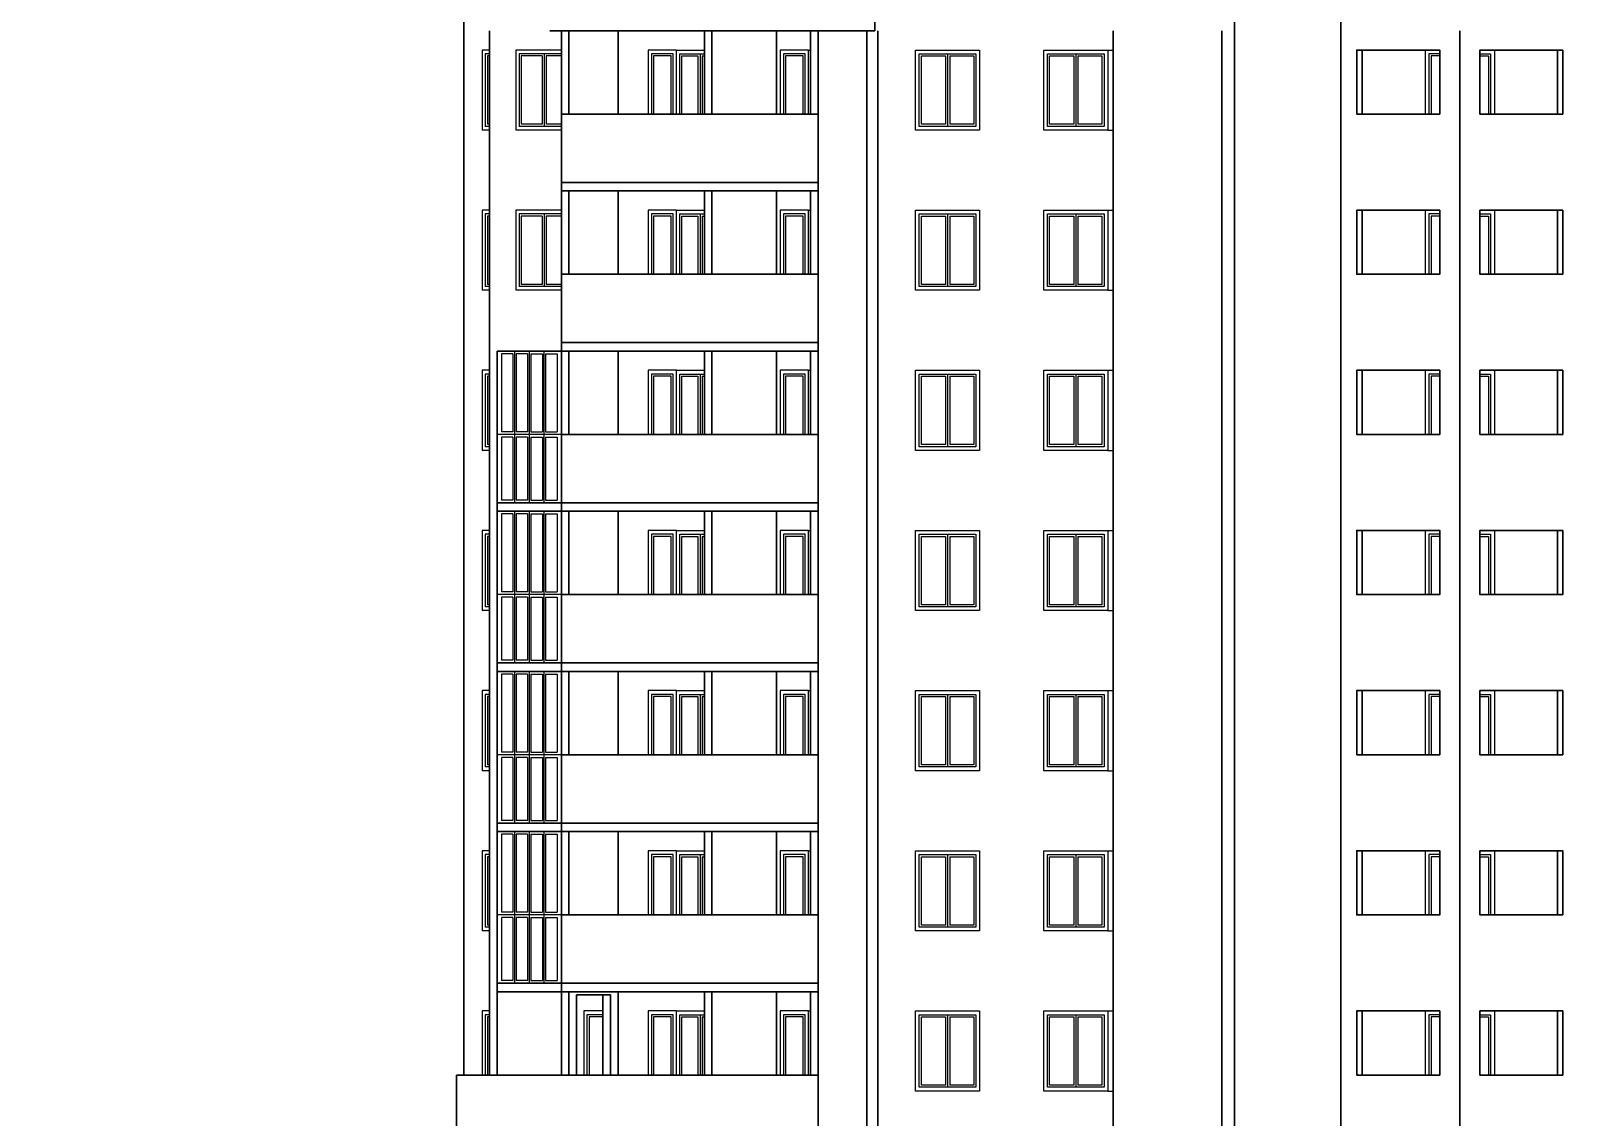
# Model space of a CAD drawing. Header units: inches. Extents: x -634 to 3638, y -6930911 to 5552.
# Drawn here: x 1222.21 to 1250.44, y 3496 to 3515.92 of the extents above; entities that cross this region are included whole.
import ezdxf

# ---------------------------------------------------------------- set-up
doc = ezdxf.new("R2010")
doc.units = ezdxf.units.IN
doc.header["$MEASUREMENT"] = 0
doc.linetypes.add('Dashed', pattern=[1128.888893, 564.444447, -564.444447])
for name, color, linetype, lineweight in [('ELEV', 134, 'Continuous', 18), ('фасады', 7, 'Continuous', 30), ('фасады2', 7, 'Continuous', 25)]:
    doc.layers.add(name, color=color, linetype=linetype, lineweight=lineweight)

msp = doc.modelspace()

# ---------------------------------------------------------------- hatches: boundary and pattern name
at = {"layer": 'ELEV', "linetype": 'Continuous'}
h = msp.add_hatch(dxfattribs=at)
h.set_pattern_fill('ANSI31', color=256, scale=0.01044, style=0)
h.set_pattern_definition([(45, (1262.311104, 3366.587935), (-0.02343928418428, 0.02343928418428), [])])
edge = h.paths.add_edge_path()
edge.add_ellipse((1445.78234, 3471.96182), major_axis=(0, 6932302.83262), ratio=0.00000001506, start_angle=89.999976115149, end_angle=270.000023884851)
edge.add_line((1445.67794, 3474.85168), (1445.67794, 3528.48347))
edge.add_line((1445.67794, 3528.48347), (1445.88675, 3528.48347))
edge.add_line((1445.88675, 3528.48347), (1445.88675, 3474.85168))

# ---------------------------------------------------------------- linework, layer by layer
at = {"layer": 'фасады', "ltscale": 100}
for points in [[(1230.14894, 3519.38693), (1230.14894, 3512.98593)], [(1244.27043, 3517.97753), (1244.27043, 3515.92217)], [(1246.2209, 3517.97753), (1246.2209, 3515.92217)], [(1237.67794, 3516.48989), (1237.67795, 3515.92217)], [(1230.62017, 3515.92217), (1230.62017, 3512.98593)], [(1231.72715, 3515.92217), (1237.67795, 3515.92217)], [(1231.93657, 3515.92216), (1231.93657, 3512.98593)], [(1232.07501, 3515.92216), (1232.07502, 3514.39532)], [(1232.97454, 3515.92216), (1232.97455, 3514.39532)], [(1234.55675, 3515.92209), (1234.55675, 3514.39532)], [(1234.69519, 3515.92209), (1234.69519, 3514.39532)], [(1235.87881, 3515.92207), (1235.87881, 3514.39532)], [(1236.50088, 3515.92204), (1236.49919, 3514.39532)], [(1236.63949, 3515.92217), (1236.63949, 3512.98593)], [(1237.53731, 3515.92217), (1237.53731, 3512.98593)], [(1237.73295, 3515.92217), (1237.73295, 3512.98593)], [(1242.04921, 3515.92217), (1242.04921, 3512.98593)], [(1244.04273, 3515.92217), (1244.04273, 3512.98593)], [(1244.27043, 3515.92217), (1244.27043, 3512.98593)], [(1246.2209, 3515.92217), (1246.2209, 3512.98593)], [(1248.401, 3515.92217), (1248.401, 3512.98593)], [(1248.401, 3515.92217), (1248.401, 3512.98593)], [(1248.03339, 3514.39532), (1246.51361, 3514.39532), (1246.51361, 3515.56982), (1246.6117, 3515.56982), (1246.6117, 3514.39532), (1248.03339, 3514.39532), (1248.03339, 3515.56982), (1246.6117, 3515.56982)], [(1248.76862, 3514.39532), (1250.28839, 3514.39532), (1250.28839, 3515.56982), (1250.1903, 3515.56982), (1250.1903, 3514.39532), (1248.76862, 3514.39532), (1248.76862, 3515.56982), (1250.1903, 3515.56982)], [(1236.63949, 3514.39532), (1231.93657, 3514.39532)], [(1230.14894, 3512.98593), (1230.14894, 3510.04969)], [(1230.62017, 3512.98593), (1230.62017, 3510.04969)], [(1236.63949, 3513.14253), (1231.93657, 3513.14253)], [(1231.93657, 3512.98593), (1231.93657, 3510.04969)], [(1236.63949, 3512.98593), (1231.93657, 3512.98593)], [(1232.07502, 3512.98593), (1232.07502, 3511.45909)], [(1232.97455, 3512.98593), (1232.97455, 3511.45909)], [(1234.55675, 3512.98593), (1234.55675, 3511.45909)], [(1234.69519, 3512.98593), (1234.69519, 3511.45909)], [(1235.87881, 3512.98593), (1235.87881, 3511.45909)], [(1236.50105, 3512.98593), (1236.49919, 3511.45909)], [(1236.63949, 3512.98593), (1236.63949, 3510.04969)], [(1237.53731, 3512.98593), (1237.53731, 3510.04969)], [(1237.73295, 3512.98593), (1237.73295, 3510.04969)], [(1242.04921, 3512.98593), (1242.04921, 3510.04969)], [(1244.04273, 3512.98593), (1244.04273, 3510.04969)], [(1244.27043, 3512.98593), (1244.27043, 3510.04969)], [(1246.2209, 3512.98593), (1246.2209, 3510.04969)], [(1248.401, 3512.98593), (1248.401, 3510.04969)], [(1248.401, 3512.98593), (1248.401, 3510.04969)], [(1248.03339, 3511.45909), (1246.51361, 3511.45909), (1246.51361, 3512.63358), (1246.6117, 3512.63358), (1246.6117, 3511.45909), (1248.03339, 3511.45909), (1248.03339, 3512.63358), (1246.6117, 3512.63358)], [(1248.76862, 3511.45909), (1250.28839, 3511.45909), (1250.28839, 3512.63358), (1250.1903, 3512.63358), (1250.1903, 3511.45909), (1248.76862, 3511.45909), (1248.76862, 3512.63358), (1250.1903, 3512.63358)], [(1236.63949, 3511.45909), (1231.93657, 3511.45909)], [(1236.63949, 3510.20629), (1231.93657, 3510.20629)], [(1230.14894, 3510.04969), (1230.14894, 3507.11345)], [(1230.62017, 3510.04969), (1230.62017, 3507.11345)], [(1230.75861, 3510.04969), (1230.75861, 3507.11345)], [(1236.63949, 3510.04969), (1230.75861, 3510.04969)], [(1231.93657, 3510.04969), (1231.93657, 3507.11345)], [(1232.07502, 3510.04969), (1232.07502, 3508.52285)], [(1232.97455, 3510.04969), (1232.97455, 3508.52285)], [(1234.55675, 3510.04969), (1234.55675, 3508.52285)], [(1234.69519, 3510.04969), (1234.69519, 3508.52285)], [(1235.87881, 3510.04969), (1235.87881, 3508.52285)], [(1236.50105, 3510.04969), (1236.49919, 3508.52285)], [(1236.63949, 3510.04969), (1236.63949, 3507.11345)], [(1237.53731, 3510.04969), (1237.53731, 3507.11345)], [(1237.73295, 3510.04969), (1237.73295, 3507.11345)], [(1242.04921, 3510.04969), (1242.04921, 3507.11345)], [(1244.04273, 3510.04969), (1244.04273, 3507.11345)], [(1244.27043, 3510.04969), (1244.27043, 3507.11345)], [(1246.2209, 3510.04969), (1246.2209, 3507.11345)], [(1248.401, 3510.04969), (1248.401, 3507.11345)], [(1248.401, 3510.04969), (1248.401, 3507.11345)], [(1248.03339, 3508.52285), (1246.51361, 3508.52285), (1246.51361, 3509.69734), (1246.6117, 3509.69734), (1246.6117, 3508.52285), (1248.03339, 3508.52285), (1248.03339, 3509.69734), (1246.6117, 3509.69734)], [(1248.76862, 3508.52285), (1250.28839, 3508.52285), (1250.28839, 3509.69734), (1250.1903, 3509.69734), (1250.1903, 3508.52285), (1248.76862, 3508.52285), (1248.76862, 3509.69734), (1250.1903, 3509.69734)], [(1236.63949, 3508.52285), (1231.93657, 3508.52285)], [(1230.14894, 3507.11345), (1230.14894, 3504.17722)], [(1230.62017, 3507.11345), (1230.62017, 3504.17722)], [(1236.63949, 3507.27005), (1230.75861, 3507.27005)], [(1230.75861, 3507.11345), (1230.75861, 3504.17722)], [(1236.63949, 3507.11345), (1230.75861, 3507.11345)], [(1236.63949, 3507.11345), (1230.75861, 3507.11345)], [(1231.93657, 3507.11345), (1231.93657, 3504.17722)], [(1232.07502, 3507.11345), (1232.07502, 3505.58661)], [(1232.97455, 3507.11345), (1232.97455, 3505.58661)], [(1234.55675, 3507.11345), (1234.55675, 3505.58661)], [(1234.69519, 3507.11345), (1234.69519, 3505.58661)], [(1235.87881, 3507.11345), (1235.87881, 3505.58661)], [(1236.50105, 3507.11345), (1236.49919, 3505.58661)], [(1236.63949, 3507.11345), (1236.63949, 3504.17722)], [(1237.53731, 3507.11345), (1237.53731, 3504.17722)], [(1237.73295, 3507.11345), (1237.73295, 3504.17722)], [(1242.04921, 3507.11345), (1242.04921, 3504.17722)], [(1244.04273, 3507.11345), (1244.04273, 3504.17722)], [(1244.27043, 3507.11345), (1244.27043, 3504.17722)], [(1246.2209, 3507.11345), (1246.2209, 3504.17722)], [(1248.401, 3507.11345), (1248.401, 3504.17722)], [(1248.401, 3507.11345), (1248.401, 3504.17722)], [(1248.03339, 3505.58661), (1246.51361, 3505.58661), (1246.51361, 3506.76111), (1246.6117, 3506.76111), (1246.6117, 3505.58661), (1248.03339, 3505.58661), (1248.03339, 3506.76111), (1246.6117, 3506.76111)], [(1248.76862, 3505.58661), (1250.28839, 3505.58661), (1250.28839, 3506.76111), (1250.1903, 3506.76111), (1250.1903, 3505.58661), (1248.76862, 3505.58661), (1248.76862, 3506.76111), (1250.1903, 3506.76111)], [(1236.63949, 3505.58661), (1231.93657, 3505.58661)], [(1236.63949, 3504.33382), (1230.75861, 3504.33382)], [(1230.14894, 3504.17722), (1230.14894, 3501.24098)], [(1230.62017, 3504.17722), (1230.62017, 3501.24098)], [(1230.75861, 3504.17722), (1230.75861, 3501.24098)], [(1236.63949, 3504.17722), (1230.75861, 3504.17722)], [(1231.93657, 3504.17722), (1231.93657, 3501.24098)], [(1232.07502, 3504.17722), (1232.07502, 3502.65037)], [(1232.97455, 3504.17722), (1232.97455, 3502.65037)], [(1234.55675, 3504.17722), (1234.55675, 3502.65037)], [(1234.69519, 3504.17722), (1234.69519, 3502.65037)], [(1235.87881, 3504.17722), (1235.87881, 3502.65037)], [(1236.50105, 3504.17722), (1236.49919, 3502.65037)], [(1236.63949, 3504.17722), (1236.63949, 3501.24098)], [(1237.53731, 3504.17722), (1237.53731, 3501.24098)], [(1237.73295, 3504.17722), (1237.73295, 3501.24098)], [(1242.04921, 3504.17722), (1242.04921, 3501.24098)], [(1244.04273, 3504.17722), (1244.04273, 3501.24098)], [(1244.27043, 3504.17722), (1244.27043, 3501.24098)], [(1246.2209, 3504.17722), (1246.2209, 3501.24098)], [(1248.401, 3504.17722), (1248.401, 3501.24098)], [(1248.401, 3504.17722), (1248.401, 3501.24098)], [(1248.03339, 3502.65037), (1246.51361, 3502.65037), (1246.51361, 3503.82487), (1246.6117, 3503.82487), (1246.6117, 3502.65037), (1248.03339, 3502.65037), (1248.03339, 3503.82487), (1246.6117, 3503.82487)], [(1248.76862, 3502.65037), (1250.28839, 3502.65037), (1250.28839, 3503.82487), (1250.1903, 3503.82487), (1250.1903, 3502.65037), (1248.76862, 3502.65037), (1248.76862, 3503.82487), (1250.1903, 3503.82487)], [(1236.63949, 3502.65037), (1231.93657, 3502.65037)], [(1236.63949, 3501.39758), (1230.75861, 3501.39758)], [(1230.14894, 3501.24098), (1230.14894, 3498.30474)], [(1230.62017, 3501.24098), (1230.62017, 3498.30474)], [(1230.75861, 3501.24098), (1230.75861, 3498.30474)], [(1236.63949, 3501.24098), (1230.75861, 3501.24098)], [(1231.93657, 3501.24098), (1231.93657, 3498.30474)], [(1232.07502, 3501.24098), (1232.07502, 3499.71414)], [(1232.97455, 3501.24098), (1232.97455, 3499.71414)], [(1234.55675, 3501.24098), (1234.55675, 3499.71414)], [(1234.69519, 3501.24098), (1234.69519, 3499.71414)], [(1235.87881, 3501.24098), (1235.87881, 3499.71414)], [(1236.50105, 3501.24098), (1236.49919, 3499.71414)], [(1236.63949, 3501.24098), (1236.63949, 3498.30474)], [(1237.53731, 3501.24098), (1237.53731, 3498.30474)], [(1237.73295, 3501.24098), (1237.73295, 3498.30474)], [(1242.04921, 3501.24098), (1242.04921, 3498.30474)], [(1244.04273, 3501.24098), (1244.04273, 3498.30474)], [(1244.27043, 3501.24098), (1244.27043, 3498.30474)], [(1246.2209, 3501.24098), (1246.2209, 3498.30474)], [(1248.401, 3501.24098), (1248.401, 3498.30474)], [(1248.401, 3501.24098), (1248.401, 3498.30474)], [(1248.03339, 3499.71414), (1246.51361, 3499.71414), (1246.51361, 3500.88863), (1246.6117, 3500.88863), (1246.6117, 3499.71414), (1248.03339, 3499.71414), (1248.03339, 3500.88863), (1246.6117, 3500.88863)], [(1248.76862, 3499.71414), (1250.28839, 3499.71414), (1250.28839, 3500.88863), (1250.1903, 3500.88863), (1250.1903, 3499.71414), (1248.76862, 3499.71414), (1248.76862, 3500.88863), (1250.1903, 3500.88863)], [(1236.63949, 3499.71414), (1231.93657, 3499.71414)], [(1230.14894, 3498.30474), (1230.14894, 3496.7779)], [(1230.62017, 3498.30474), (1230.62017, 3496.7779)], [(1236.63949, 3498.46134), (1230.75861, 3498.46134)], [(1230.75861, 3498.30474), (1230.75861, 3496.7779)], [(1236.63949, 3498.30474), (1230.75861, 3498.30474)], [(1231.93657, 3498.30474), (1231.93657, 3496.7779)], [(1232.07502, 3498.30474), (1232.07502, 3496.7779)], [(1232.97455, 3498.30474), (1232.97455, 3496.7779)], [(1234.55675, 3498.30474), (1234.55675, 3496.7779)], [(1234.69519, 3498.30474), (1234.69519, 3496.7779)], [(1235.87881, 3498.30474), (1235.87881, 3496.7779)], [(1236.50105, 3498.30474), (1236.49919, 3496.7779)], [(1236.63949, 3498.30474), (1236.63949, 3495.3685)], [(1237.53731, 3498.30474), (1237.53731, 3495.3685)], [(1237.73295, 3498.30474), (1237.73295, 3495.3685)], [(1242.04921, 3498.30474), (1242.04921, 3495.3685)], [(1244.04273, 3498.30474), (1244.04273, 3495.3685)], [(1244.27043, 3498.30474), (1244.27043, 3495.3685)], [(1246.2209, 3498.30474), (1246.2209, 3495.3685)], [(1248.401, 3498.30474), (1248.401, 3495.3685)], [(1232.83684, 3496.7779), (1232.83684, 3498.24602), (1232.21467, 3498.24602), (1232.21467, 3496.7779)], [(1232.6984, 3498.24602), (1232.6984, 3496.7779)], [(1248.03339, 3496.7779), (1246.51361, 3496.7779), (1246.51361, 3497.95239), (1246.6117, 3497.95239), (1246.6117, 3496.7779), (1248.03339, 3496.7779), (1248.03339, 3497.95239), (1246.6117, 3497.95239)], [(1248.76862, 3496.7779), (1250.28839, 3496.7779), (1250.28839, 3497.95239), (1250.1903, 3497.95239), (1250.1903, 3496.7779), (1248.76862, 3496.7779), (1248.76862, 3497.95239), (1250.1903, 3497.95239)], [(1236.63949, 3496.7779), (1230.01555, 3496.7779)], [(1230.01555, 3496.7779), (1230.01555, 3495.3685)]]:
    msp.add_lwpolyline(points, dxfattribs=at)
at = {"layer": 'фасады', "linetype": 'Dashed', "ltscale": 100}
for points in [[(1231.93657, 3512.98593), (1236.40597, 3512.98593)], [(1230.75861, 3510.04969), (1236.40597, 3510.04969)], [(1230.75861, 3510.04969), (1236.40597, 3510.04969)], [(1230.75861, 3507.11345), (1236.40597, 3507.11345)], [(1230.75861, 3507.11345), (1236.40597, 3507.11345)], [(1230.75861, 3504.17722), (1236.40597, 3504.17722)], [(1230.75861, 3501.24098), (1236.40597, 3501.24098)]]:
    msp.add_lwpolyline(points, dxfattribs=at)
at = {"layer": 'фасады2', "ltscale": 100}
for p, q in [((1230.4831, 3515.56982), (1230.4831, 3514.1017)), ((1230.54183, 3515.50131), (1230.54183, 3514.17021)), ((1230.62017, 3515.50131), (1230.54183, 3515.50131)), ((1231.10259, 3515.56982), (1231.10259, 3514.1017)), ((1231.16131, 3515.50131), (1231.16131, 3514.17021)), ((1231.93657, 3515.50131), (1231.16131, 3515.50131)), ((1231.6223, 3515.50131), (1231.6223, 3514.17021)), ((1233.98775, 3515.50131), (1233.58646, 3515.50131)), ((1233.58646, 3515.50131), (1233.58646, 3514.39532)), ((1233.98775, 3514.39532), (1233.98775, 3515.50131)), ((1234.1052, 3515.50131), (1234.55678, 3515.50131)), ((1234.1052, 3514.39532), (1234.1052, 3515.50131)), ((1236.40658, 3515.50131), (1236.0053, 3515.50131)), ((1236.0053, 3515.50131), (1236.0053, 3514.39532)), ((1236.40658, 3514.39532), (1236.40658, 3515.50131)), ((1247.76759, 3515.56982), (1247.76759, 3514.39532)), ((1248.03339, 3515.56982), (1247.76759, 3515.56982)), ((1247.8361, 3515.50131), (1247.8361, 3514.39532)), ((1248.03339, 3515.50131), (1247.8361, 3515.50131)), ((1248.76862, 3515.56982), (1249.03441, 3515.56982)), ((1248.76862, 3515.50131), (1248.9659, 3515.50131)), ((1248.9659, 3515.50131), (1248.9659, 3514.39532)), ((1249.03441, 3515.56982), (1249.03441, 3514.39532)), ((1230.62017, 3515.46216), (1230.57962, 3515.46216)), ((1231.58451, 3515.46216), (1231.19911, 3515.46216)), ((1231.93657, 3515.46216), (1231.6601, 3515.46216)), ((1233.62561, 3515.46216), (1233.62561, 3514.39532)), ((1233.9486, 3515.46216), (1233.62561, 3515.46216)), ((1233.9486, 3514.39532), (1233.9486, 3515.46216)), ((1234.14435, 3515.46216), (1234.43993, 3515.46216)), ((1234.14435, 3514.39532), (1234.14435, 3515.46216)), ((1234.51823, 3515.46216), (1234.55678, 3515.46216)), ((1236.04445, 3515.46216), (1236.04445, 3514.39532)), ((1236.36743, 3515.46216), (1236.04445, 3515.46216)), ((1236.36743, 3514.39532), (1236.36743, 3515.46216)), ((1230.62017, 3514.17021), (1230.54183, 3514.17021)), ((1230.62017, 3514.20936), (1230.57962, 3514.20936)), ((1231.93657, 3514.17021), (1231.16131, 3514.17021)), ((1231.58451, 3514.20936), (1231.19911, 3514.20936)), ((1231.93657, 3514.20936), (1231.6601, 3514.20936)), ((1230.4831, 3512.63358), (1230.4831, 3511.16546)), ((1230.54183, 3512.56507), (1230.54183, 3511.23398)), ((1230.62017, 3512.56507), (1230.54183, 3512.56507)), ((1230.62017, 3512.52592), (1230.57962, 3512.52592)), ((1231.10259, 3512.63358), (1231.10259, 3511.16546)), ((1231.16131, 3512.56507), (1231.16131, 3511.23398)), ((1231.93657, 3512.56507), (1231.16131, 3512.56507)), ((1231.58451, 3512.52592), (1231.19911, 3512.52592)), ((1231.6223, 3512.56507), (1231.6223, 3511.23398)), ((1231.93657, 3512.52592), (1231.6601, 3512.52592)), ((1233.98775, 3512.56507), (1233.58646, 3512.56507)), ((1233.58646, 3512.56507), (1233.58646, 3511.45909)), ((1233.62561, 3512.52592), (1233.62561, 3511.45909)), ((1233.9486, 3512.52592), (1233.62561, 3512.52592)), ((1233.9486, 3511.45909), (1233.9486, 3512.52592)), ((1233.98775, 3511.45909), (1233.98775, 3512.56507)), ((1234.1052, 3512.56507), (1234.55678, 3512.56507)), ((1234.1052, 3511.45909), (1234.1052, 3512.56507)), ((1234.14435, 3512.52592), (1234.43993, 3512.52592)), ((1234.14435, 3511.45909), (1234.14435, 3512.52592)), ((1234.51823, 3512.52592), (1234.55678, 3512.52592)), ((1236.40658, 3512.56507), (1236.0053, 3512.56507)), ((1236.0053, 3512.56507), (1236.0053, 3511.45909)), ((1236.04445, 3512.52592), (1236.04445, 3511.45909)), ((1236.36743, 3512.52592), (1236.04445, 3512.52592)), ((1236.36743, 3511.45909), (1236.36743, 3512.52592)), ((1236.40658, 3511.45909), (1236.40658, 3512.56507)), ((1247.76759, 3512.63358), (1247.76759, 3511.45909)), ((1248.03339, 3512.63358), (1247.76759, 3512.63358)), ((1247.8361, 3512.56507), (1247.8361, 3511.45909)), ((1248.03339, 3512.56507), (1247.8361, 3512.56507)), ((1248.76862, 3512.63358), (1249.03441, 3512.63358)), ((1248.76862, 3512.56507), (1248.9659, 3512.56507)), ((1248.9659, 3512.56507), (1248.9659, 3511.45909)), ((1249.03441, 3512.63358), (1249.03441, 3511.45909)), ((1230.62017, 3511.27312), (1230.57962, 3511.27312)), ((1231.58451, 3511.27312), (1231.19911, 3511.27312)), ((1231.93657, 3511.27312), (1231.6601, 3511.27312)), ((1230.62017, 3511.23398), (1230.54183, 3511.23398)), ((1231.93657, 3511.23398), (1231.16131, 3511.23398)), ((1230.4831, 3509.69734), (1230.4831, 3508.22923)), ((1230.54183, 3509.62883), (1230.54183, 3508.29774)), ((1230.62017, 3509.62883), (1230.54183, 3509.62883)), ((1230.62017, 3509.58968), (1230.57962, 3509.58968)), ((1233.98775, 3509.62883), (1233.58646, 3509.62883)), ((1233.58646, 3509.62883), (1233.58646, 3508.52285)), ((1233.62561, 3509.58968), (1233.62561, 3508.52285)), ((1233.9486, 3509.58968), (1233.62561, 3509.58968)), ((1233.9486, 3508.52285), (1233.9486, 3509.58968)), ((1233.98775, 3508.52285), (1233.98775, 3509.62883)), ((1234.1052, 3509.62883), (1234.55678, 3509.62883)), ((1234.1052, 3508.52285), (1234.1052, 3509.62883)), ((1234.14435, 3509.58968), (1234.43993, 3509.58968)), ((1234.14435, 3508.52285), (1234.14435, 3509.58968)), ((1234.51823, 3509.58968), (1234.55678, 3509.58968)), ((1236.40658, 3509.62883), (1236.0053, 3509.62883)), ((1236.0053, 3509.62883), (1236.0053, 3508.52285)), ((1236.04445, 3509.58968), (1236.04445, 3508.52285)), ((1236.36743, 3509.58968), (1236.04445, 3509.58968)), ((1236.36743, 3508.52285), (1236.36743, 3509.58968)), ((1236.40658, 3508.52285), (1236.40658, 3509.62883)), ((1247.76759, 3509.69734), (1247.76759, 3508.52285)), ((1248.03339, 3509.69734), (1247.76759, 3509.69734)), ((1247.8361, 3509.62883), (1247.8361, 3508.52285)), ((1248.03339, 3509.62883), (1247.8361, 3509.62883)), ((1248.76862, 3509.69734), (1249.03441, 3509.69734)), ((1248.76862, 3509.62883), (1248.9659, 3509.62883)), ((1248.9659, 3509.62883), (1248.9659, 3508.52285)), ((1249.03441, 3509.69734), (1249.03441, 3508.52285)), ((1230.62017, 3508.29774), (1230.54183, 3508.29774)), ((1230.62017, 3508.33689), (1230.57962, 3508.33689)), ((1230.4831, 3506.76111), (1230.4831, 3505.29299)), ((1247.76759, 3506.76111), (1247.76759, 3505.58661)), ((1248.03339, 3506.76111), (1247.76759, 3506.76111)), ((1248.76862, 3506.76111), (1249.03441, 3506.76111)), ((1249.03441, 3506.76111), (1249.03441, 3505.58661)), ((1230.54183, 3506.69259), (1230.54183, 3505.3615)), ((1230.62017, 3506.69259), (1230.54183, 3506.69259)), ((1230.62017, 3506.65344), (1230.57962, 3506.65344)), ((1233.98775, 3506.69259), (1233.58646, 3506.69259)), ((1233.58646, 3506.69259), (1233.58646, 3505.58661)), ((1233.62561, 3506.65344), (1233.62561, 3505.58661)), ((1233.9486, 3506.65344), (1233.62561, 3506.65344)), ((1233.9486, 3505.58661), (1233.9486, 3506.65344)), ((1233.98775, 3505.58661), (1233.98775, 3506.69259)), ((1234.1052, 3506.69259), (1234.55678, 3506.69259)), ((1234.1052, 3505.58661), (1234.1052, 3506.69259)), ((1234.14435, 3506.65344), (1234.43993, 3506.65344)), ((1234.14435, 3505.58661), (1234.14435, 3506.65344)), ((1234.51823, 3506.65344), (1234.55678, 3506.65344)), ((1236.40658, 3506.69259), (1236.0053, 3506.69259)), ((1236.0053, 3506.69259), (1236.0053, 3505.58661)), ((1236.04445, 3506.65344), (1236.04445, 3505.58661)), ((1236.36743, 3506.65344), (1236.04445, 3506.65344)), ((1236.36743, 3505.58661), (1236.36743, 3506.65344)), ((1236.40658, 3505.58661), (1236.40658, 3506.69259)), ((1247.8361, 3506.69259), (1247.8361, 3505.58661)), ((1248.03339, 3506.69259), (1247.8361, 3506.69259)), ((1248.76862, 3506.69259), (1248.9659, 3506.69259)), ((1248.9659, 3506.69259), (1248.9659, 3505.58661)), ((1230.62017, 3505.3615), (1230.54183, 3505.3615)), ((1230.62017, 3505.40065), (1230.57962, 3505.40065)), ((1230.4831, 3503.82487), (1230.4831, 3502.35675)), ((1230.54183, 3503.75636), (1230.54183, 3502.42526)), ((1230.62017, 3503.75636), (1230.54183, 3503.75636)), ((1230.62017, 3503.71721), (1230.57962, 3503.71721)), ((1233.98775, 3503.75636), (1233.58646, 3503.75636)), ((1233.58646, 3503.75636), (1233.58646, 3502.65037)), ((1233.62561, 3503.71721), (1233.62561, 3502.65037)), ((1233.9486, 3503.71721), (1233.62561, 3503.71721)), ((1233.9486, 3502.65037), (1233.9486, 3503.71721)), ((1233.98775, 3502.65037), (1233.98775, 3503.75636)), ((1234.1052, 3503.75636), (1234.55678, 3503.75636)), ((1234.1052, 3502.65037), (1234.1052, 3503.75636)), ((1234.14435, 3503.71721), (1234.43993, 3503.71721)), ((1234.14435, 3502.65037), (1234.14435, 3503.71721)), ((1234.51823, 3503.71721), (1234.55678, 3503.71721)), ((1236.40658, 3503.75636), (1236.0053, 3503.75636)), ((1236.0053, 3503.75636), (1236.0053, 3502.65037)), ((1236.04445, 3503.71721), (1236.04445, 3502.65037)), ((1236.36743, 3503.71721), (1236.04445, 3503.71721)), ((1236.36743, 3502.65037), (1236.36743, 3503.71721)), ((1236.40658, 3502.65037), (1236.40658, 3503.75636)), ((1247.76759, 3503.82487), (1247.76759, 3502.65037)), ((1248.03339, 3503.82487), (1247.76759, 3503.82487)), ((1247.8361, 3503.75636), (1247.8361, 3502.65037)), ((1248.03339, 3503.75636), (1247.8361, 3503.75636)), ((1248.76862, 3503.82487), (1249.03441, 3503.82487)), ((1248.76862, 3503.75636), (1248.9659, 3503.75636)), ((1248.9659, 3503.75636), (1248.9659, 3502.65037)), ((1249.03441, 3503.82487), (1249.03441, 3502.65037)), ((1230.62017, 3502.42526), (1230.54183, 3502.42526)), ((1230.62017, 3502.46441), (1230.57962, 3502.46441)), ((1230.4831, 3500.88863), (1230.4831, 3499.42051)), ((1230.54183, 3500.82012), (1230.54183, 3499.48902)), ((1230.62017, 3500.82012), (1230.54183, 3500.82012)), ((1233.98775, 3500.82012), (1233.58646, 3500.82012)), ((1233.58646, 3500.82012), (1233.58646, 3499.71414)), ((1233.98775, 3499.71414), (1233.98775, 3500.82012)), ((1234.1052, 3500.82012), (1234.55678, 3500.82012)), ((1234.1052, 3499.71414), (1234.1052, 3500.82012)), ((1236.40658, 3500.82012), (1236.0053, 3500.82012)), ((1236.0053, 3500.82012), (1236.0053, 3499.71414)), ((1236.40658, 3499.71414), (1236.40658, 3500.82012)), ((1247.76759, 3500.88863), (1247.76759, 3499.71414)), ((1248.03339, 3500.88863), (1247.76759, 3500.88863)), ((1247.8361, 3500.82012), (1247.8361, 3499.71414)), ((1248.03339, 3500.82012), (1247.8361, 3500.82012)), ((1248.76862, 3500.88863), (1249.03441, 3500.88863)), ((1248.76862, 3500.82012), (1248.9659, 3500.82012)), ((1248.9659, 3500.82012), (1248.9659, 3499.71414)), ((1249.03441, 3500.88863), (1249.03441, 3499.71414)), ((1230.62017, 3500.78097), (1230.57962, 3500.78097)), ((1233.62561, 3500.78097), (1233.62561, 3499.71414)), ((1233.9486, 3500.78097), (1233.62561, 3500.78097)), ((1233.9486, 3499.71414), (1233.9486, 3500.78097)), ((1234.14435, 3500.78097), (1234.43993, 3500.78097)), ((1234.14435, 3499.71414), (1234.14435, 3500.78097)), ((1234.51823, 3500.78097), (1234.55678, 3500.78097)), ((1236.04445, 3500.78097), (1236.04445, 3499.71414)), ((1236.36743, 3500.78097), (1236.04445, 3500.78097)), ((1236.36743, 3499.71414), (1236.36743, 3500.78097)), ((1230.62017, 3499.48902), (1230.54183, 3499.48902)), ((1230.62017, 3499.52817), (1230.57962, 3499.52817)), ((1230.4831, 3497.95239), (1230.4831, 3496.7779)), ((1230.54183, 3497.88388), (1230.54183, 3496.7779)), ((1230.62017, 3497.88388), (1230.54183, 3497.88388)), ((1230.62017, 3497.84473), (1230.57962, 3497.84473)), ((1232.6984, 3497.88388), (1232.4058, 3497.88388)), ((1232.4058, 3497.88388), (1232.4058, 3496.7779)), ((1232.44495, 3497.84473), (1232.44495, 3496.7779)), ((1232.6984, 3497.84473), (1232.44495, 3497.84473)), ((1233.98775, 3497.88388), (1233.58646, 3497.88388)), ((1233.58646, 3497.88388), (1233.58646, 3496.7779)), ((1233.62561, 3497.84473), (1233.62561, 3496.7779)), ((1233.9486, 3497.84473), (1233.62561, 3497.84473)), ((1233.9486, 3496.7779), (1233.9486, 3497.84473)), ((1233.98775, 3496.7779), (1233.98775, 3497.88388)), ((1234.1052, 3497.88388), (1234.55678, 3497.88388)), ((1234.1052, 3496.7779), (1234.1052, 3497.88388)), ((1234.14435, 3497.84473), (1234.43993, 3497.84473)), ((1234.14435, 3496.7779), (1234.14435, 3497.84473)), ((1234.51823, 3497.84473), (1234.55678, 3497.84473)), ((1236.40658, 3497.88388), (1236.0053, 3497.88388)), ((1236.0053, 3497.88388), (1236.0053, 3496.7779)), ((1236.04445, 3497.84473), (1236.04445, 3496.7779)), ((1236.36743, 3497.84473), (1236.04445, 3497.84473)), ((1236.36743, 3496.7779), (1236.36743, 3497.84473)), ((1236.40658, 3496.7779), (1236.40658, 3497.88388)), ((1247.76759, 3497.95239), (1247.76759, 3496.7779)), ((1248.03339, 3497.95239), (1247.76759, 3497.95239)), ((1247.8361, 3497.88388), (1247.8361, 3496.7779)), ((1248.03339, 3497.88388), (1247.8361, 3497.88388)), ((1248.76862, 3497.95239), (1249.03441, 3497.95239)), ((1248.76862, 3497.88388), (1248.9659, 3497.88388)), ((1248.9659, 3497.88388), (1248.9659, 3496.7779)), ((1249.03441, 3497.95239), (1249.03441, 3496.7779))]:
    msp.add_line(p, q, dxfattribs=at)
for points in [[(1230.62017, 3515.56982), (1230.4831, 3515.56982)], [(1231.93657, 3515.56982), (1231.10259, 3515.56982)], [(1234.04647, 3515.56982), (1233.52774, 3515.56982), (1233.52774, 3514.39532)], [(1234.04647, 3514.39532), (1234.04647, 3515.56982), (1234.55678, 3515.56982)], [(1234.04647, 3514.39532), (1234.04647, 3515.56982)], [(1234.47908, 3515.50131), (1234.47908, 3514.39532)], [(1236.46531, 3515.56982), (1235.94657, 3515.56982), (1235.94657, 3514.39532)], [(1236.46531, 3514.39532), (1236.46531, 3515.56982), (1236.50105, 3515.56982)], [(1236.46531, 3514.39532), (1236.46531, 3515.56982)], [(1239.01494, 3515.50131), (1239.01494, 3514.17021)], [(1241.36409, 3515.50131), (1241.36409, 3514.17021)], [(1241.95134, 3515.56982), (1242.04921, 3515.56982)], [(1230.57962, 3515.46216), (1230.57962, 3514.20936)], [(1231.19911, 3515.46216), (1231.19911, 3514.20936)], [(1231.58451, 3515.46216), (1231.58451, 3514.20936)], [(1231.6601, 3515.46216), (1231.6601, 3514.20936)], [(1234.43993, 3515.46216), (1234.43993, 3514.39532)], [(1234.51823, 3515.46216), (1234.51823, 3514.39532)], [(1238.97579, 3514.20936), (1238.53535, 3514.20936), (1238.53535, 3515.46216), (1238.97579, 3515.46216)], [(1238.97579, 3515.46216), (1238.97579, 3514.20936)], [(1239.05409, 3515.46216), (1239.49452, 3515.46216), (1239.49452, 3514.20936), (1239.05409, 3514.20936)], [(1239.05409, 3515.46216), (1239.05409, 3514.20936)], [(1241.32494, 3514.20936), (1240.88451, 3514.20936), (1240.88451, 3515.46216), (1241.32494, 3515.46216)], [(1241.32494, 3515.46216), (1241.32494, 3514.20936)], [(1241.40324, 3515.46216), (1241.84368, 3515.46216), (1241.84368, 3514.20936), (1241.40324, 3514.20936)], [(1241.40324, 3515.46216), (1241.40324, 3514.20936)], [(1248.03339, 3515.46216), (1247.87525, 3515.46216), (1247.87525, 3514.39532), (1247.87525, 3514.39532)], [(1248.76862, 3515.46216), (1248.92675, 3515.46216), (1248.92675, 3514.39532), (1248.92675, 3514.39532)], [(1230.62017, 3514.1017), (1230.4831, 3514.1017)], [(1231.93657, 3514.1017), (1231.10259, 3514.1017)], [(1241.95134, 3514.1017), (1242.04921, 3514.1017)], [(1230.62017, 3512.63358), (1230.4831, 3512.63358)], [(1230.57962, 3512.52592), (1230.57962, 3511.27312)], [(1231.93657, 3512.63358), (1231.10259, 3512.63358)], [(1231.19911, 3512.52592), (1231.19911, 3511.27312)], [(1231.58451, 3512.52592), (1231.58451, 3511.27312)], [(1231.6601, 3512.52592), (1231.6601, 3511.27312)], [(1234.04647, 3512.63358), (1233.52774, 3512.63358), (1233.52774, 3511.45909)], [(1234.04647, 3511.45909), (1234.04647, 3512.63358), (1234.55678, 3512.63358)], [(1234.04647, 3511.45909), (1234.04647, 3512.63358)], [(1234.43993, 3512.52592), (1234.43993, 3511.45909)], [(1234.47908, 3512.56507), (1234.47908, 3511.45909)], [(1234.51823, 3512.52592), (1234.51823, 3511.45909)], [(1236.46531, 3512.63358), (1235.94657, 3512.63358), (1235.94657, 3511.45909)], [(1236.46531, 3511.45909), (1236.46531, 3512.63358), (1236.50105, 3512.63358)], [(1236.46531, 3511.45909), (1236.46531, 3512.63358)], [(1238.97579, 3511.27312), (1238.53535, 3511.27312), (1238.53535, 3512.52592), (1238.97579, 3512.52592)], [(1238.97579, 3512.52592), (1238.97579, 3511.27312)], [(1239.01494, 3512.56507), (1239.01494, 3511.23398)], [(1239.05409, 3512.52592), (1239.49452, 3512.52592), (1239.49452, 3511.27312), (1239.05409, 3511.27312)], [(1239.05409, 3512.52592), (1239.05409, 3511.27312)], [(1241.32494, 3511.27312), (1240.88451, 3511.27312), (1240.88451, 3512.52592), (1241.32494, 3512.52592)], [(1241.32494, 3512.52592), (1241.32494, 3511.27312)], [(1241.36409, 3512.56507), (1241.36409, 3511.23398)], [(1241.40324, 3512.52592), (1241.84368, 3512.52592), (1241.84368, 3511.27312), (1241.40324, 3511.27312)], [(1241.40324, 3512.52592), (1241.40324, 3511.27312)], [(1241.95134, 3512.63358), (1242.04921, 3512.63358)], [(1248.03339, 3512.52592), (1247.87525, 3512.52592), (1247.87525, 3511.45909), (1247.87525, 3511.45909)], [(1248.76862, 3512.52592), (1248.92675, 3512.52592), (1248.92675, 3511.45909), (1248.92675, 3511.45909)], [(1230.62017, 3511.16546), (1230.4831, 3511.16546)], [(1231.93657, 3511.16546), (1231.10259, 3511.16546)], [(1241.95134, 3511.16546), (1242.04921, 3511.16546)], [(1230.62017, 3509.69734), (1230.4831, 3509.69734)], [(1230.57962, 3509.58968), (1230.57962, 3508.33689)], [(1234.04647, 3509.69734), (1233.52774, 3509.69734), (1233.52774, 3508.52285)], [(1234.04647, 3508.52285), (1234.04647, 3509.69734), (1234.55678, 3509.69734)], [(1234.04647, 3508.52285), (1234.04647, 3509.69734)], [(1234.43993, 3509.58968), (1234.43993, 3508.52285)], [(1234.47908, 3509.62883), (1234.47908, 3508.52285)], [(1234.51823, 3509.58968), (1234.51823, 3508.52285)], [(1236.46531, 3509.69734), (1235.94657, 3509.69734), (1235.94657, 3508.52285)], [(1236.46531, 3508.52285), (1236.46531, 3509.69734), (1236.50105, 3509.69734)], [(1236.46531, 3508.52285), (1236.46531, 3509.69734)], [(1238.97579, 3508.33689), (1238.53535, 3508.33689), (1238.53535, 3509.58968), (1238.97579, 3509.58968)], [(1238.97579, 3509.58968), (1238.97579, 3508.33689)], [(1239.01494, 3509.62883), (1239.01494, 3508.29774)], [(1239.05409, 3509.58968), (1239.49452, 3509.58968), (1239.49452, 3508.33689), (1239.05409, 3508.33689)], [(1239.05409, 3509.58968), (1239.05409, 3508.33689)], [(1241.32494, 3508.33689), (1240.88451, 3508.33689), (1240.88451, 3509.58968), (1241.32494, 3509.58968)], [(1241.32494, 3509.58968), (1241.32494, 3508.33689)], [(1241.36409, 3509.62883), (1241.36409, 3508.29774)], [(1241.40324, 3509.58968), (1241.84368, 3509.58968), (1241.84368, 3508.33689), (1241.40324, 3508.33689)], [(1241.40324, 3509.58968), (1241.40324, 3508.33689)], [(1241.95134, 3509.69734), (1242.04921, 3509.69734)], [(1248.03339, 3509.58968), (1247.87525, 3509.58968), (1247.87525, 3508.52285), (1247.87525, 3508.52285)], [(1248.76862, 3509.58968), (1248.92675, 3509.58968), (1248.92675, 3508.52285), (1248.92675, 3508.52285)], [(1231.93433, 3508.52285), (1230.75861, 3508.52285)], [(1230.62017, 3508.22923), (1230.4831, 3508.22923)], [(1241.95134, 3508.22923), (1242.04921, 3508.22923)], [(1230.62017, 3506.76111), (1230.4831, 3506.76111)], [(1234.04647, 3506.76111), (1233.52774, 3506.76111), (1233.52774, 3505.58661)], [(1234.04647, 3505.58661), (1234.04647, 3506.76111), (1234.55678, 3506.76111)], [(1234.04647, 3505.58661), (1234.04647, 3506.76111)], [(1236.46531, 3506.76111), (1235.94657, 3506.76111), (1235.94657, 3505.58661)], [(1236.46531, 3505.58661), (1236.46531, 3506.76111), (1236.50105, 3506.76111)], [(1236.46531, 3505.58661), (1236.46531, 3506.76111)], [(1241.95134, 3506.76111), (1242.04921, 3506.76111)], [(1230.57962, 3506.65344), (1230.57962, 3505.40065)], [(1234.43993, 3506.65344), (1234.43993, 3505.58661)], [(1234.47908, 3506.69259), (1234.47908, 3505.58661)], [(1234.51823, 3506.65344), (1234.51823, 3505.58661)], [(1238.97579, 3505.40065), (1238.53535, 3505.40065), (1238.53535, 3506.65344), (1238.97579, 3506.65344)], [(1238.97579, 3506.65344), (1238.97579, 3505.40065)], [(1239.01494, 3506.69259), (1239.01494, 3505.3615)], [(1239.05409, 3506.65344), (1239.49452, 3506.65344), (1239.49452, 3505.40065), (1239.05409, 3505.40065)], [(1239.05409, 3506.65344), (1239.05409, 3505.40065)], [(1241.32494, 3505.40065), (1240.88451, 3505.40065), (1240.88451, 3506.65344), (1241.32494, 3506.65344)], [(1241.32494, 3506.65344), (1241.32494, 3505.40065)], [(1241.36409, 3506.69259), (1241.36409, 3505.3615)], [(1241.40324, 3506.65344), (1241.84368, 3506.65344), (1241.84368, 3505.40065), (1241.40324, 3505.40065)], [(1241.40324, 3506.65344), (1241.40324, 3505.40065)], [(1248.03339, 3506.65344), (1247.87525, 3506.65344), (1247.87525, 3505.58661), (1247.87525, 3505.58661)], [(1248.76862, 3506.65344), (1248.92675, 3506.65344), (1248.92675, 3505.58661), (1248.92675, 3505.58661)], [(1231.93433, 3505.58661), (1230.75861, 3505.58661)], [(1230.62017, 3505.29299), (1230.4831, 3505.29299)], [(1241.95134, 3505.29299), (1242.04921, 3505.29299)], [(1230.62017, 3503.82487), (1230.4831, 3503.82487)], [(1230.57962, 3503.71721), (1230.57962, 3502.46441)], [(1234.04647, 3503.82487), (1233.52774, 3503.82487), (1233.52774, 3502.65037)], [(1234.04647, 3502.65037), (1234.04647, 3503.82487), (1234.55678, 3503.82487)], [(1234.04647, 3502.65037), (1234.04647, 3503.82487)], [(1234.43993, 3503.71721), (1234.43993, 3502.65037)], [(1234.47908, 3503.75636), (1234.47908, 3502.65037)], [(1234.51823, 3503.71721), (1234.51823, 3502.65037)], [(1236.46531, 3503.82487), (1235.94657, 3503.82487), (1235.94657, 3502.65037)], [(1236.46531, 3502.65037), (1236.46531, 3503.82487), (1236.50105, 3503.82487)], [(1236.46531, 3502.65037), (1236.46531, 3503.82487)], [(1238.97579, 3502.46441), (1238.53535, 3502.46441), (1238.53535, 3503.71721), (1238.97579, 3503.71721)], [(1238.97579, 3503.71721), (1238.97579, 3502.46441)], [(1239.01494, 3503.75636), (1239.01494, 3502.42526)], [(1239.05409, 3503.71721), (1239.49452, 3503.71721), (1239.49452, 3502.46441), (1239.05409, 3502.46441)], [(1239.05409, 3503.71721), (1239.05409, 3502.46441)], [(1241.32494, 3502.46441), (1240.88451, 3502.46441), (1240.88451, 3503.71721), (1241.32494, 3503.71721)], [(1241.32494, 3503.71721), (1241.32494, 3502.46441)], [(1241.36409, 3503.75636), (1241.36409, 3502.42526)], [(1241.40324, 3503.71721), (1241.84368, 3503.71721), (1241.84368, 3502.46441), (1241.40324, 3502.46441)], [(1241.40324, 3503.71721), (1241.40324, 3502.46441)], [(1241.95134, 3503.82487), (1242.04921, 3503.82487)], [(1248.03339, 3503.71721), (1247.87525, 3503.71721), (1247.87525, 3502.65037), (1247.87525, 3502.65037)], [(1248.76862, 3503.71721), (1248.92675, 3503.71721), (1248.92675, 3502.65037), (1248.92675, 3502.65037)], [(1231.93433, 3502.65037), (1230.75861, 3502.65037)], [(1230.62017, 3502.35675), (1230.4831, 3502.35675)], [(1241.95134, 3502.35675), (1242.04921, 3502.35675)], [(1230.62017, 3500.88863), (1230.4831, 3500.88863)], [(1234.04647, 3500.88863), (1233.52774, 3500.88863), (1233.52774, 3499.71414)], [(1234.04647, 3499.71414), (1234.04647, 3500.88863), (1234.55678, 3500.88863)], [(1234.04647, 3499.71414), (1234.04647, 3500.88863)], [(1234.47908, 3500.82012), (1234.47908, 3499.71414)], [(1236.46531, 3500.88863), (1235.94657, 3500.88863), (1235.94657, 3499.71414)], [(1236.46531, 3499.71414), (1236.46531, 3500.88863), (1236.50105, 3500.88863)], [(1236.46531, 3499.71414), (1236.46531, 3500.88863)], [(1239.01494, 3500.82012), (1239.01494, 3499.48902)], [(1241.36409, 3500.82012), (1241.36409, 3499.48902)], [(1241.95134, 3500.88863), (1242.04921, 3500.88863)], [(1230.57962, 3500.78097), (1230.57962, 3499.52817)], [(1234.43993, 3500.78097), (1234.43993, 3499.71414)], [(1234.51823, 3500.78097), (1234.51823, 3499.71414)], [(1238.97579, 3499.52817), (1238.53535, 3499.52817), (1238.53535, 3500.78097), (1238.97579, 3500.78097)], [(1238.97579, 3500.78097), (1238.97579, 3499.52817)], [(1239.05409, 3500.78097), (1239.49452, 3500.78097), (1239.49452, 3499.52817), (1239.05409, 3499.52817)], [(1239.05409, 3500.78097), (1239.05409, 3499.52817)], [(1241.32494, 3499.52817), (1240.88451, 3499.52817), (1240.88451, 3500.78097), (1241.32494, 3500.78097)], [(1241.32494, 3500.78097), (1241.32494, 3499.52817)], [(1241.40324, 3500.78097), (1241.84368, 3500.78097), (1241.84368, 3499.52817), (1241.40324, 3499.52817)], [(1241.40324, 3500.78097), (1241.40324, 3499.52817)], [(1248.03339, 3500.78097), (1247.87525, 3500.78097), (1247.87525, 3499.71414), (1247.87525, 3499.71414)], [(1248.76862, 3500.78097), (1248.92675, 3500.78097), (1248.92675, 3499.71414), (1248.92675, 3499.71414)], [(1231.93433, 3499.71414), (1230.75861, 3499.71414)], [(1230.62017, 3499.42051), (1230.4831, 3499.42051)], [(1241.95134, 3499.42051), (1242.04921, 3499.42051)], [(1230.62017, 3497.95239), (1230.4831, 3497.95239)], [(1230.57962, 3497.84473), (1230.57962, 3496.7779)], [(1232.6984, 3497.95239), (1232.34707, 3497.95239), (1232.34707, 3496.7779)], [(1234.04647, 3497.95239), (1233.52774, 3497.95239), (1233.52774, 3496.7779)], [(1234.04647, 3496.7779), (1234.04647, 3497.95239), (1234.55678, 3497.95239)], [(1234.04647, 3496.7779), (1234.04647, 3497.95239)], [(1234.43993, 3497.84473), (1234.43993, 3496.7779)], [(1234.47908, 3497.88388), (1234.47908, 3496.7779)], [(1234.51823, 3497.84473), (1234.51823, 3496.7779)], [(1236.46531, 3497.95239), (1235.94657, 3497.95239), (1235.94657, 3496.7779)], [(1236.46531, 3496.7779), (1236.46531, 3497.95239), (1236.50105, 3497.95239)], [(1236.46531, 3496.7779), (1236.46531, 3497.95239)], [(1238.97579, 3496.59194), (1238.53535, 3496.59194), (1238.53535, 3497.84473), (1238.97579, 3497.84473)], [(1238.97579, 3497.84473), (1238.97579, 3496.59194)], [(1239.01494, 3497.88388), (1239.01494, 3496.55279)], [(1239.05409, 3497.84473), (1239.49452, 3497.84473), (1239.49452, 3496.59194), (1239.05409, 3496.59194)], [(1239.05409, 3497.84473), (1239.05409, 3496.59194)], [(1241.32494, 3496.59194), (1240.88451, 3496.59194), (1240.88451, 3497.84473), (1241.32494, 3497.84473)], [(1241.32494, 3497.84473), (1241.32494, 3496.59194)], [(1241.36409, 3497.88388), (1241.36409, 3496.55279)], [(1241.40324, 3497.84473), (1241.84368, 3497.84473), (1241.84368, 3496.59194), (1241.40324, 3496.59194)], [(1241.40324, 3497.84473), (1241.40324, 3496.59194)], [(1241.95134, 3497.95239), (1242.04921, 3497.95239)], [(1248.03339, 3497.84473), (1247.87525, 3497.84473), (1247.87525, 3496.7779), (1247.87525, 3496.7779)], [(1248.76862, 3497.84473), (1248.92675, 3497.84473), (1248.92675, 3496.7779), (1248.92675, 3496.7779)], [(1241.95134, 3496.48427), (1242.04921, 3496.48427)]]:
    msp.add_lwpolyline(points, dxfattribs=at)
for points in [[(1238.42769, 3515.56982), (1239.60218, 3515.56982), (1239.60218, 3514.1017), (1238.42769, 3514.1017)], [(1238.4962, 3515.50131), (1239.53367, 3515.50131), (1239.53367, 3514.17021), (1238.4962, 3514.17021)], [(1240.77684, 3515.56982), (1241.95134, 3515.56982), (1241.95134, 3514.1017), (1240.77684, 3514.1017)], [(1240.84536, 3515.50131), (1241.88283, 3515.50131), (1241.88283, 3514.17021), (1240.84536, 3514.17021)], [(1238.42769, 3512.63358), (1239.60218, 3512.63358), (1239.60218, 3511.16546), (1238.42769, 3511.16546)], [(1238.4962, 3512.56507), (1239.53367, 3512.56507), (1239.53367, 3511.23398), (1238.4962, 3511.23398)], [(1240.77684, 3512.63358), (1241.95134, 3512.63358), (1241.95134, 3511.16546), (1240.77684, 3511.16546)], [(1240.84536, 3512.56507), (1241.88283, 3512.56507), (1241.88283, 3511.23398), (1240.84536, 3511.23398)], [(1238.42769, 3509.69734), (1239.60218, 3509.69734), (1239.60218, 3508.22923), (1238.42769, 3508.22923)], [(1238.4962, 3509.62883), (1239.53367, 3509.62883), (1239.53367, 3508.29774), (1238.4962, 3508.29774)], [(1240.77684, 3509.69734), (1241.95134, 3509.69734), (1241.95134, 3508.22923), (1240.77684, 3508.22923)], [(1240.84536, 3509.62883), (1241.88283, 3509.62883), (1241.88283, 3508.29774), (1240.84536, 3508.29774)], [(1238.42769, 3506.76111), (1239.60218, 3506.76111), (1239.60218, 3505.29299), (1238.42769, 3505.29299)], [(1240.77684, 3506.76111), (1241.95134, 3506.76111), (1241.95134, 3505.29299), (1240.77684, 3505.29299)], [(1238.4962, 3506.69259), (1239.53367, 3506.69259), (1239.53367, 3505.3615), (1238.4962, 3505.3615)], [(1240.84536, 3506.69259), (1241.88283, 3506.69259), (1241.88283, 3505.3615), (1240.84536, 3505.3615)], [(1238.42769, 3503.82487), (1239.60218, 3503.82487), (1239.60218, 3502.35675), (1238.42769, 3502.35675)], [(1238.4962, 3503.75636), (1239.53367, 3503.75636), (1239.53367, 3502.42526), (1238.4962, 3502.42526)], [(1240.77684, 3503.82487), (1241.95134, 3503.82487), (1241.95134, 3502.35675), (1240.77684, 3502.35675)], [(1240.84536, 3503.75636), (1241.88283, 3503.75636), (1241.88283, 3502.42526), (1240.84536, 3502.42526)], [(1238.42769, 3500.88863), (1239.60218, 3500.88863), (1239.60218, 3499.42051), (1238.42769, 3499.42051)], [(1238.4962, 3500.82012), (1239.53367, 3500.82012), (1239.53367, 3499.48902), (1238.4962, 3499.48902)], [(1240.77684, 3500.88863), (1241.95134, 3500.88863), (1241.95134, 3499.42051), (1240.77684, 3499.42051)], [(1240.84536, 3500.82012), (1241.88283, 3500.82012), (1241.88283, 3499.48902), (1240.84536, 3499.48902)], [(1238.42769, 3497.95239), (1239.60218, 3497.95239), (1239.60218, 3496.48427), (1238.42769, 3496.48427)], [(1238.4962, 3497.88388), (1239.53367, 3497.88388), (1239.53367, 3496.55279), (1238.4962, 3496.55279)], [(1240.77684, 3497.95239), (1241.95134, 3497.95239), (1241.95134, 3496.48427), (1240.77684, 3496.48427)], [(1240.84536, 3497.88388), (1241.88283, 3497.88388), (1241.88283, 3496.55279), (1240.84536, 3496.55279)]]:
    msp.add_lwpolyline(points, close=True, dxfattribs=at)
at = {"layer": 'фасады2', "linetype": 'Dashed', "ltscale": 100}
for points in [[(1230.83887, 3510.00076), (1230.83887, 3508.57179)], [(1231.0493, 3510.00076), (1230.83887, 3510.00076)], [(1231.0493, 3510.00076), (1231.0493, 3508.57179)], [(1231.07866, 3510.04969), (1231.07866, 3508.52285)], [(1231.10802, 3510.00076), (1231.10802, 3508.57179)], [(1231.31845, 3510.00076), (1231.10802, 3510.00076)], [(1231.31845, 3510.00076), (1231.31845, 3508.57179)], [(1231.34781, 3510.04969), (1231.34781, 3508.52285)], [(1231.37718, 3510.00076), (1231.37718, 3508.57179)], [(1231.37718, 3510.00076), (1231.58761, 3510.00076)], [(1231.58761, 3510.00076), (1231.58761, 3508.57179)], [(1231.61697, 3510.04969), (1231.61697, 3508.52285)], [(1231.64633, 3510.00076), (1231.64633, 3508.57179)], [(1231.64633, 3510.00076), (1231.85676, 3510.00076)], [(1231.85676, 3510.00076), (1231.85676, 3508.57179)], [(1231.0493, 3508.57179), (1230.83887, 3508.57179)], [(1230.83887, 3508.47391), (1230.83887, 3507.31899)], [(1231.0493, 3508.47391), (1230.83887, 3508.47391)], [(1231.0493, 3508.47391), (1231.0493, 3507.31899)], [(1231.07866, 3508.52285), (1231.07866, 3507.27005)], [(1231.31845, 3508.57179), (1231.10802, 3508.57179)], [(1231.10802, 3508.47391), (1231.10802, 3507.31899)], [(1231.31845, 3508.47391), (1231.10802, 3508.47391)], [(1231.31845, 3508.47391), (1231.31845, 3507.31899)], [(1231.34781, 3508.52285), (1231.34781, 3507.27005)], [(1231.37718, 3508.57179), (1231.58761, 3508.57179)], [(1231.37718, 3508.47391), (1231.37718, 3507.31899)], [(1231.37718, 3508.47391), (1231.58761, 3508.47391)], [(1231.58761, 3508.47391), (1231.58761, 3507.31899)], [(1231.61697, 3508.52285), (1231.61697, 3507.27005)], [(1231.64633, 3508.57179), (1231.85676, 3508.57179)], [(1231.64633, 3508.47391), (1231.64633, 3507.31899)], [(1231.64633, 3508.47391), (1231.85676, 3508.47391)], [(1231.85676, 3508.47391), (1231.85676, 3507.31899)], [(1231.0493, 3507.31899), (1230.83887, 3507.31899)], [(1231.31845, 3507.31899), (1231.10802, 3507.31899)], [(1231.37718, 3507.31899), (1231.58761, 3507.31899)], [(1231.64633, 3507.31899), (1231.85676, 3507.31899)], [(1230.83887, 3507.06452), (1230.83887, 3505.63555)], [(1231.0493, 3507.06452), (1230.83887, 3507.06452)], [(1231.0493, 3507.06452), (1231.0493, 3505.63555)], [(1231.07866, 3507.11345), (1231.07866, 3505.58661)], [(1231.10802, 3507.06452), (1231.10802, 3505.63555)], [(1231.31845, 3507.06452), (1231.10802, 3507.06452)], [(1231.31845, 3507.06452), (1231.31845, 3505.63555)], [(1231.34781, 3507.11345), (1231.34781, 3505.58661)], [(1231.37718, 3507.06452), (1231.37718, 3505.63555)], [(1231.37718, 3507.06452), (1231.58761, 3507.06452)], [(1231.58761, 3507.06452), (1231.58761, 3505.63555)], [(1231.61697, 3507.11345), (1231.61697, 3505.58661)], [(1231.64633, 3507.06452), (1231.64633, 3505.63555)], [(1231.64633, 3507.06452), (1231.85676, 3507.06452)], [(1231.85676, 3507.06452), (1231.85676, 3505.63555)], [(1231.0493, 3505.63555), (1230.83887, 3505.63555)], [(1231.31845, 3505.63555), (1231.10802, 3505.63555)], [(1231.37718, 3505.63555), (1231.58761, 3505.63555)], [(1231.64633, 3505.63555), (1231.85676, 3505.63555)], [(1230.83887, 3505.53767), (1230.83887, 3504.38275)], [(1231.0493, 3505.53767), (1230.83887, 3505.53767)], [(1231.0493, 3505.53767), (1231.0493, 3504.38275)], [(1231.07866, 3505.58661), (1231.07866, 3504.33382)], [(1231.10802, 3505.53767), (1231.10802, 3504.38275)], [(1231.31845, 3505.53767), (1231.10802, 3505.53767)], [(1231.31845, 3505.53767), (1231.31845, 3504.38275)], [(1231.34781, 3505.58661), (1231.34781, 3504.33382)], [(1231.37718, 3505.53767), (1231.37718, 3504.38275)], [(1231.37718, 3505.53767), (1231.58761, 3505.53767)], [(1231.58761, 3505.53767), (1231.58761, 3504.38275)], [(1231.61697, 3505.58661), (1231.61697, 3504.33382)], [(1231.64633, 3505.53767), (1231.64633, 3504.38275)], [(1231.64633, 3505.53767), (1231.85676, 3505.53767)], [(1231.85676, 3505.53767), (1231.85676, 3504.38275)], [(1231.0493, 3504.38275), (1230.83887, 3504.38275)], [(1231.31845, 3504.38275), (1231.10802, 3504.38275)], [(1231.37718, 3504.38275), (1231.58761, 3504.38275)], [(1231.64633, 3504.38275), (1231.85676, 3504.38275)], [(1230.83887, 3504.12828), (1230.83887, 3502.69931)], [(1231.0493, 3504.12828), (1230.83887, 3504.12828)], [(1231.0493, 3504.12828), (1231.0493, 3502.69931)], [(1231.07866, 3504.17722), (1231.07866, 3502.65037)], [(1231.10802, 3504.12828), (1231.10802, 3502.69931)], [(1231.31845, 3504.12828), (1231.10802, 3504.12828)], [(1231.31845, 3504.12828), (1231.31845, 3502.69931)], [(1231.34781, 3504.17722), (1231.34781, 3502.65037)], [(1231.37718, 3504.12828), (1231.37718, 3502.69931)], [(1231.37718, 3504.12828), (1231.58761, 3504.12828)], [(1231.58761, 3504.12828), (1231.58761, 3502.69931)], [(1231.61697, 3504.17722), (1231.61697, 3502.65037)], [(1231.64633, 3504.12828), (1231.64633, 3502.69931)], [(1231.64633, 3504.12828), (1231.85676, 3504.12828)], [(1231.85676, 3504.12828), (1231.85676, 3502.69931)], [(1231.0493, 3502.69931), (1230.83887, 3502.69931)], [(1230.83887, 3502.60144), (1230.83887, 3501.44652)], [(1231.0493, 3502.60144), (1230.83887, 3502.60144)], [(1231.0493, 3502.60144), (1231.0493, 3501.44652)], [(1231.07866, 3502.65037), (1231.07866, 3501.39758)], [(1231.31845, 3502.69931), (1231.10802, 3502.69931)], [(1231.10802, 3502.60144), (1231.10802, 3501.44652)], [(1231.31845, 3502.60144), (1231.10802, 3502.60144)], [(1231.31845, 3502.60144), (1231.31845, 3501.44652)], [(1231.34781, 3502.65037), (1231.34781, 3501.39758)], [(1231.37718, 3502.69931), (1231.58761, 3502.69931)], [(1231.37718, 3502.60144), (1231.37718, 3501.44652)], [(1231.37718, 3502.60144), (1231.58761, 3502.60144)], [(1231.58761, 3502.60144), (1231.58761, 3501.44652)], [(1231.61697, 3502.65037), (1231.61697, 3501.39758)], [(1231.64633, 3502.69931), (1231.85676, 3502.69931)], [(1231.64633, 3502.60144), (1231.64633, 3501.44652)], [(1231.64633, 3502.60144), (1231.85676, 3502.60144)], [(1231.85676, 3502.60144), (1231.85676, 3501.44652)], [(1231.0493, 3501.44652), (1230.83887, 3501.44652)], [(1231.31845, 3501.44652), (1231.10802, 3501.44652)], [(1231.37718, 3501.44652), (1231.58761, 3501.44652)], [(1231.64633, 3501.44652), (1231.85676, 3501.44652)], [(1230.83887, 3501.19204), (1230.83887, 3499.76307)], [(1231.0493, 3501.19204), (1230.83887, 3501.19204)], [(1231.0493, 3501.19204), (1231.0493, 3499.76307)], [(1231.07866, 3501.24098), (1231.07866, 3499.71414)], [(1231.10802, 3501.19204), (1231.10802, 3499.76307)], [(1231.31845, 3501.19204), (1231.10802, 3501.19204)], [(1231.31845, 3501.19204), (1231.31845, 3499.76307)], [(1231.34781, 3501.24098), (1231.34781, 3499.71414)], [(1231.37718, 3501.19204), (1231.37718, 3499.76307)], [(1231.37718, 3501.19204), (1231.58761, 3501.19204)], [(1231.58761, 3501.19204), (1231.58761, 3499.76307)], [(1231.61697, 3501.24098), (1231.61697, 3499.71414)], [(1231.64633, 3501.19204), (1231.64633, 3499.76307)], [(1231.64633, 3501.19204), (1231.85676, 3501.19204)], [(1231.85676, 3501.19204), (1231.85676, 3499.76307)], [(1231.0493, 3499.76307), (1230.83887, 3499.76307)], [(1231.07866, 3499.71414), (1231.07866, 3498.46134)], [(1231.31845, 3499.76307), (1231.10802, 3499.76307)], [(1231.34781, 3499.71414), (1231.34781, 3498.46134)], [(1231.37718, 3499.76307), (1231.58761, 3499.76307)], [(1231.61697, 3499.71414), (1231.61697, 3498.46134)], [(1231.64633, 3499.76307), (1231.85676, 3499.76307)], [(1230.83887, 3499.6652), (1230.83887, 3498.51028)], [(1231.0493, 3499.6652), (1230.83887, 3499.6652)], [(1231.0493, 3499.6652), (1231.0493, 3498.51028)], [(1231.10802, 3499.6652), (1231.10802, 3498.51028)], [(1231.31845, 3499.6652), (1231.10802, 3499.6652)], [(1231.31845, 3499.6652), (1231.31845, 3498.51028)], [(1231.37718, 3499.6652), (1231.37718, 3498.51028)], [(1231.37718, 3499.6652), (1231.58761, 3499.6652)], [(1231.58761, 3499.6652), (1231.58761, 3498.51028)], [(1231.64633, 3499.6652), (1231.64633, 3498.51028)], [(1231.64633, 3499.6652), (1231.85676, 3499.6652)], [(1231.85676, 3499.6652), (1231.85676, 3498.51028)], [(1231.0493, 3498.51028), (1230.83887, 3498.51028)], [(1231.31845, 3498.51028), (1231.10802, 3498.51028)], [(1231.37718, 3498.51028), (1231.58761, 3498.51028)], [(1231.64633, 3498.51028), (1231.85676, 3498.51028)]]:
    msp.add_lwpolyline(points, dxfattribs=at)

doc.saveas('drawing.dxf')
